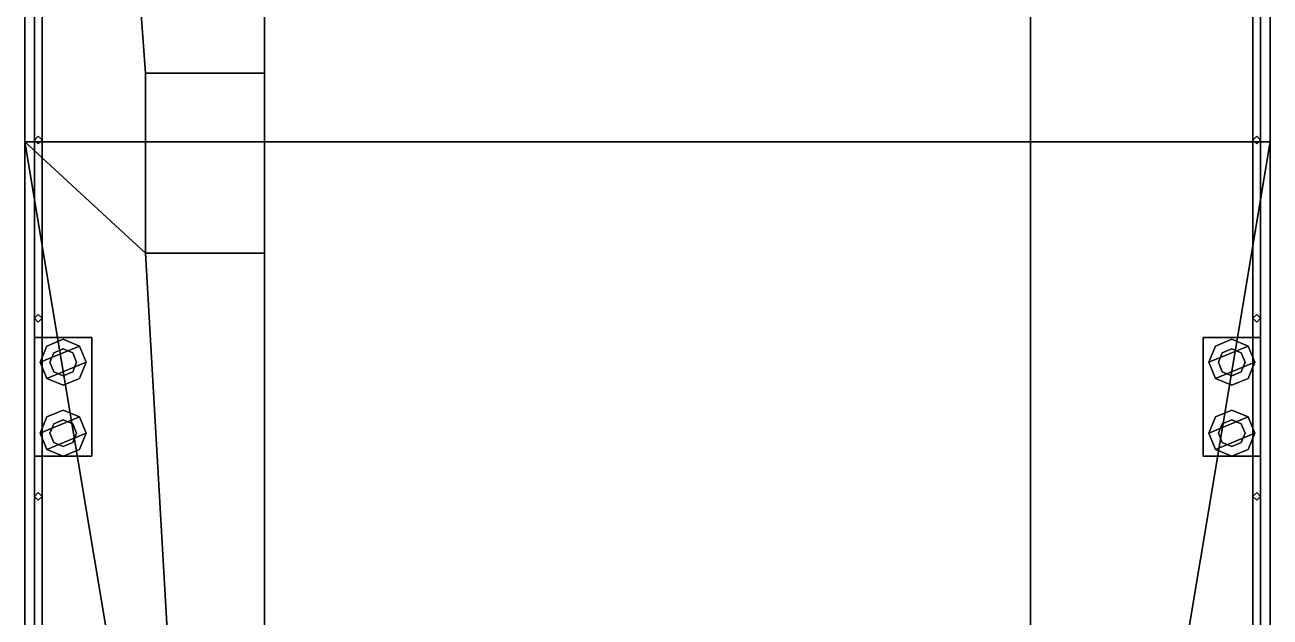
# Model space of a CAD drawing. Extents: x -3.3 to 3.3, y -23.5 to 23.5.
# Drawn here: x -3.25 to 3.25, y 7.62 to 10.71 of the extents above; entities that cross this region are included whole.
import ezdxf

# ---------------------------------------------------------------- set-up
doc = ezdxf.new("R2010")
doc.units = 0
doc.layers.get('0').update_dxf_attribs({"linetype": 'CONTINUOUS'})
doc.layers.add('RAILINGS', color=6, linetype='CONTINUOUS')

msp = doc.modelspace()

# ---------------------------------------------------------------- linework, layer by layer
for points in [[(-3.25, 10.1, -1.68), (-3.25, -15.78, -1.68), (-3.25, -23.47), (-3.25, 19.01)], [(-3.25, 15.29, -0.84), (-3.25, 10.1, -1.68), (-3.25, 19.01)], [(-3.25, 19.01), (-3.25, 10.1), (-3.25, 10.1, 2.17), (-3.25, 19.01, 2.17)], [(-3.25, 19.01, 2.17), (-3.25, 10.1, 2.17), (-2.62, 10.1, 2.17), (-2.62, 10.46, 2.17)], [(-3.25, 19.01, 2.17), (-2.62, 10.46, 2.17), (-2, 10.46, 2.17), (-2, 19.01, 2.17)], [(2, 19.01, 2.17), (2, 10.1, 2.17), (3.25, 10.1, 2.17), (3.25, 19.01, 2.17)], [(3.25, -23.47), (3.25, -15.78, -1.68), (3.25, 10.1, -1.68), (3.25, 19.01)], [(3.25, 19.01), (3.25, 10.1, -1.68), (3.25, 15.29, -0.84), (3.25, 19.01)], [(3.25, 10.1, 2.17), (3.25, 10.1), (3.25, 19.01), (3.25, 19.01, 2.17)], [(3.25, 15.29, -0.84), (3.25, 10.1, -1.68), (-3.25, 10.1, -1.68), (-3.25, 15.29, -0.84)], [(-2.62, 10.46, 2.19), (-2.62, 9.52, 2.19), (-2, 9.52, 2.19), (-2, 10.46, 2.19)], [(-2, 10.46, 2.19), (-2, 10.46, 2.17), (-2.62, 10.46, 2.17), (-2.62, 10.46, 2.19)], [(-2.62, 10.46, 2.17), (-2.62, 9.52, 2.17), (-2.62, 9.52, 2.19), (-2.62, 10.46, 2.19)], [(3.25, 10.1, -1.68), (3.25, -15.78, -1.68), (-3.25, -15.78, -1.68), (-3.25, 10.1, -1.68)], [(-3.25, 10.1, 2.17), (-2.34, 4.65, 2.17), (-2.34, 4.65, 2.17), (-2.62, 9.52, 2.17)], [(-3.25, 10.1, 2.17), (-3.25, 0.92, 2.17), (-2.34, 0.92, 2.17), (-2.34, 4.65, 2.17)], [(-3.25, 10.1), (-3.25, 0.92), (-3.25, 0.92, 2.17), (-3.25, 10.1, 2.17)], [(-3.25, 10.1, 2.17), (-3.25, 10.1, 2.17), (-2.62, 9.52, 2.17), (-2.62, 10.1, 2.17)], [(2, 10.1, 2.17), (2, 4.65, 2.17), (2.34, 4.65, 2.17), (3.25, 10.1, 2.17)], [(2.34, 4.65, 2.17), (2.34, 0.92, 2.17), (3.25, 0.92, 2.17), (3.25, 10.1, 2.17)], [(3.25, 0.92, 2.17), (3.25, 0.92), (3.25, 10.1), (3.25, 10.1, 2.17)], [(-2.62, 9.52, 2.17), (-2.34, 4.65, 2.17), (-2, 4.65, 2.17), (-2, 9.52, 2.17)], [(-2.62, 9.52, 2.19), (-2.62, 9.52, 2.17), (-2, 9.52, 2.17), (-2, 9.52, 2.19)], [(-3.2, 9.08, 2.17), (-3.2, 8.46, 2.17), (-3.2, 8.46, 2.24), (-3.2, 9.08, 2.24)], [(-3.2, 9.08, 2.24), (-3.2, 8.46, 2.24), (-2.9, 8.46, 2.24), (-2.9, 9.08, 2.24)], [(-2.9, 9.08, 2.24), (-2.9, 9.08, 2.17), (-3.2, 9.08, 2.17), (-3.2, 9.08, 2.24)], [(-3.05, 9.07, 2.53), (-3.1349, 9.0349, 2.53), (-3.17, 8.95, 2.53), (-2.9651, 9.0349, 2.53)], [(-3.05, 9.07, 2.48), (-3.1349, 9.0349, 2.48), (-3.1349, 9.0349, 2.53), (-3.05, 9.07, 2.53)], [(-2.9651, 9.0349, 2.48), (-3.05, 9.07, 2.48), (-3.05, 9.07, 2.53), (-2.9651, 9.0349, 2.53)], [(-2.9, 8.46, 2.24), (-2.9, 8.46, 2.17), (-2.9, 9.08, 2.17), (-2.9, 9.08, 2.24)], [(2.9, 9.08, 2.24), (2.9, 8.46, 2.24), (3.2, 8.46, 2.24), (3.2, 9.08, 2.24)], [(2.9, 9.08, 2.17), (2.9, 8.46, 2.17), (2.9, 8.46, 2.24), (2.9, 9.08, 2.24)], [(3.2, 9.08, 2.24), (3.2, 9.08, 2.17), (2.9, 9.08, 2.17), (2.9, 9.08, 2.24)], [(3.05, 9.07, 2.53), (2.9651, 9.0349, 2.53), (2.93, 8.95, 2.53), (3.1349, 9.0349, 2.53)], [(3.05, 9.07, 2.48), (2.9651, 9.0349, 2.48), (2.9651, 9.0349, 2.53), (3.05, 9.07, 2.53)], [(3.1349, 9.0349, 2.48), (3.05, 9.07, 2.48), (3.05, 9.07, 2.53), (3.1349, 9.0349, 2.53)], [(3.2, 8.46, 2.24), (3.2, 8.46, 2.17), (3.2, 9.08, 2.17), (3.2, 9.08, 2.24)], [(-2.9651, 9.0349, 2.53), (-3.17, 8.95, 2.53), (-3.1349, 8.8651, 2.53), (-2.93, 8.95, 2.53)], [(-3.1349, 9.0349, 2.48), (-3.17, 8.95, 2.48), (-3.17, 8.95, 2.53), (-3.1349, 9.0349, 2.53)], [(-3.0995, 8.9995, 2.24), (-3.12, 8.95, 2.24), (-3.12, 8.95, 2.48), (-3.0995, 8.9995, 2.48)], [(-3.05, 9.02, 2.24), (-3.0995, 8.9995, 2.24), (-3.0995, 8.9995, 2.48), (-3.05, 9.02, 2.48)], [(-3.0005, 8.9995, 2.24), (-3.05, 9.02, 2.24), (-3.05, 9.02, 2.48), (-3.0005, 8.9995, 2.48)], [(-2.98, 8.95, 2.24), (-3.0005, 8.9995, 2.24), (-3.0005, 8.9995, 2.48), (-2.98, 8.95, 2.48)], [(-2.93, 8.95, 2.48), (-2.9651, 9.0349, 2.48), (-2.9651, 9.0349, 2.53), (-2.93, 8.95, 2.53)], [(2.9651, 9.0349, 2.48), (2.93, 8.95, 2.48), (2.93, 8.95, 2.53), (2.9651, 9.0349, 2.53)], [(3.1349, 9.0349, 2.53), (2.93, 8.95, 2.53), (2.9651, 8.8651, 2.53), (3.17, 8.95, 2.53)], [(3.0005, 8.9995, 2.24), (2.98, 8.95, 2.24), (2.98, 8.95, 2.48), (3.0005, 8.9995, 2.48)], [(3.05, 9.02, 2.24), (3.0005, 8.9995, 2.24), (3.0005, 8.9995, 2.48), (3.05, 9.02, 2.48)], [(3.0995, 8.9995, 2.24), (3.05, 9.02, 2.24), (3.05, 9.02, 2.48), (3.0995, 8.9995, 2.48)], [(3.12, 8.95, 2.24), (3.0995, 8.9995, 2.24), (3.0995, 8.9995, 2.48), (3.12, 8.95, 2.48)], [(3.17, 8.95, 2.48), (3.1349, 9.0349, 2.48), (3.1349, 9.0349, 2.53), (3.17, 8.95, 2.53)], [(-3.17, 8.95, 2.48), (-3.1349, 8.8651, 2.48), (-3.1349, 8.8651, 2.53), (-3.17, 8.95, 2.53)], [(-2.93, 8.95, 2.53), (-3.1349, 8.8651, 2.53), (-3.05, 8.83, 2.53), (-2.9651, 8.8651, 2.53)], [(-3.12, 8.95, 2.24), (-3.0995, 8.9005, 2.24), (-3.0995, 8.9005, 2.48), (-3.12, 8.95, 2.48)], [(-3.0005, 8.9005, 2.24), (-2.98, 8.95, 2.24), (-2.98, 8.95, 2.48), (-3.0005, 8.9005, 2.48)], [(-2.9651, 8.8651, 2.48), (-2.93, 8.95, 2.48), (-2.93, 8.95, 2.53), (-2.9651, 8.8651, 2.53)], [(2.93, 8.95, 2.48), (2.9651, 8.8651, 2.48), (2.9651, 8.8651, 2.53), (2.93, 8.95, 2.53)], [(3.17, 8.95, 2.53), (2.9651, 8.8651, 2.53), (3.05, 8.83, 2.53), (3.1349, 8.8651, 2.53)], [(2.98, 8.95, 2.24), (3.0005, 8.9005, 2.24), (3.0005, 8.9005, 2.48), (2.98, 8.95, 2.48)], [(3.0995, 8.9005, 2.24), (3.12, 8.95, 2.24), (3.12, 8.95, 2.48), (3.0995, 8.9005, 2.48)], [(3.1349, 8.8651, 2.48), (3.17, 8.95, 2.48), (3.17, 8.95, 2.53), (3.1349, 8.8651, 2.53)], [(-3.1349, 8.8651, 2.48), (-3.05, 8.83, 2.48), (-3.05, 8.83, 2.53), (-3.1349, 8.8651, 2.53)], [(-3.0995, 8.9005, 2.24), (-3.05, 8.88, 2.24), (-3.05, 8.88, 2.48), (-3.0995, 8.9005, 2.48)], [(-3.05, 8.88, 2.24), (-3.0005, 8.9005, 2.24), (-3.0005, 8.9005, 2.48), (-3.05, 8.88, 2.48)], [(-3.05, 8.83, 2.48), (-2.9651, 8.8651, 2.48), (-2.9651, 8.8651, 2.53), (-3.05, 8.83, 2.53)], [(2.9651, 8.8651, 2.48), (3.05, 8.83, 2.48), (3.05, 8.83, 2.53), (2.9651, 8.8651, 2.53)], [(3.0005, 8.9005, 2.24), (3.05, 8.88, 2.24), (3.05, 8.88, 2.48), (3.0005, 8.9005, 2.48)], [(3.05, 8.88, 2.24), (3.0995, 8.9005, 2.24), (3.0995, 8.9005, 2.48), (3.05, 8.88, 2.48)], [(3.05, 8.83, 2.48), (3.1349, 8.8651, 2.48), (3.1349, 8.8651, 2.53), (3.05, 8.83, 2.53)], [(-3.05, 8.7, 2.53), (-3.1349, 8.6649, 2.53), (-3.17, 8.58, 2.53), (-2.9651, 8.6649, 2.53)], [(-3.1349, 8.6649, 2.48), (-3.17, 8.58, 2.48), (-3.17, 8.58, 2.53), (-3.1349, 8.6649, 2.53)], [(-2.9651, 8.6649, 2.53), (-3.17, 8.58, 2.53), (-3.1349, 8.4951, 2.53), (-2.93, 8.58, 2.53)], [(-3.05, 8.7, 2.48), (-3.1349, 8.6649, 2.48), (-3.1349, 8.6649, 2.53), (-3.05, 8.7, 2.53)], [(-3.05, 8.65, 2.24), (-3.0995, 8.6295, 2.24), (-3.0995, 8.6295, 2.48), (-3.05, 8.65, 2.48)], [(-2.9651, 8.6649, 2.48), (-3.05, 8.7, 2.48), (-3.05, 8.7, 2.53), (-2.9651, 8.6649, 2.53)], [(-3.0005, 8.6295, 2.24), (-3.05, 8.65, 2.24), (-3.05, 8.65, 2.48), (-3.0005, 8.6295, 2.48)], [(-2.93, 8.58, 2.48), (-2.9651, 8.6649, 2.48), (-2.9651, 8.6649, 2.53), (-2.93, 8.58, 2.53)], [(3.05, 8.7, 2.53), (2.9651, 8.6649, 2.53), (2.93, 8.58, 2.53), (3.1349, 8.6649, 2.53)], [(3.1349, 8.6649, 2.53), (2.93, 8.58, 2.53), (2.9651, 8.4951, 2.53), (3.17, 8.58, 2.53)], [(2.9651, 8.6649, 2.48), (2.93, 8.58, 2.48), (2.93, 8.58, 2.53), (2.9651, 8.6649, 2.53)], [(3.05, 8.7, 2.48), (2.9651, 8.6649, 2.48), (2.9651, 8.6649, 2.53), (3.05, 8.7, 2.53)], [(3.05, 8.65, 2.24), (3.0005, 8.6295, 2.24), (3.0005, 8.6295, 2.48), (3.05, 8.65, 2.48)], [(3.1349, 8.6649, 2.48), (3.05, 8.7, 2.48), (3.05, 8.7, 2.53), (3.1349, 8.6649, 2.53)], [(3.0995, 8.6295, 2.24), (3.05, 8.65, 2.24), (3.05, 8.65, 2.48), (3.0995, 8.6295, 2.48)], [(3.17, 8.58, 2.48), (3.1349, 8.6649, 2.48), (3.1349, 8.6649, 2.53), (3.17, 8.58, 2.53)], [(-3.17, 8.58, 2.48), (-3.1349, 8.4951, 2.48), (-3.1349, 8.4951, 2.53), (-3.17, 8.58, 2.53)], [(-2.93, 8.58, 2.53), (-3.1349, 8.4951, 2.53), (-3.05, 8.46, 2.53), (-2.9651, 8.4951, 2.53)], [(-3.0995, 8.6295, 2.24), (-3.12, 8.58, 2.24), (-3.12, 8.58, 2.48), (-3.0995, 8.6295, 2.48)], [(-3.12, 8.58, 2.24), (-3.0995, 8.5305, 2.24), (-3.0995, 8.5305, 2.48), (-3.12, 8.58, 2.48)], [(-2.98, 8.58, 2.24), (-3.0005, 8.6295, 2.24), (-3.0005, 8.6295, 2.48), (-2.98, 8.58, 2.48)], [(-3.0005, 8.5305, 2.24), (-2.98, 8.58, 2.24), (-2.98, 8.58, 2.48), (-3.0005, 8.5305, 2.48)], [(-2.9651, 8.4951, 2.48), (-2.93, 8.58, 2.48), (-2.93, 8.58, 2.53), (-2.9651, 8.4951, 2.53)], [(2.93, 8.58, 2.48), (2.9651, 8.4951, 2.48), (2.9651, 8.4951, 2.53), (2.93, 8.58, 2.53)], [(3.17, 8.58, 2.53), (2.9651, 8.4951, 2.53), (3.05, 8.46, 2.53), (3.1349, 8.4951, 2.53)], [(3.0005, 8.6295, 2.24), (2.98, 8.58, 2.24), (2.98, 8.58, 2.48), (3.0005, 8.6295, 2.48)], [(2.98, 8.58, 2.24), (3.0005, 8.5305, 2.24), (3.0005, 8.5305, 2.48), (2.98, 8.58, 2.48)], [(3.12, 8.58, 2.24), (3.0995, 8.6295, 2.24), (3.0995, 8.6295, 2.48), (3.12, 8.58, 2.48)], [(3.0995, 8.5305, 2.24), (3.12, 8.58, 2.24), (3.12, 8.58, 2.48), (3.0995, 8.5305, 2.48)], [(3.1349, 8.4951, 2.48), (3.17, 8.58, 2.48), (3.17, 8.58, 2.53), (3.1349, 8.4951, 2.53)], [(-3.0995, 8.5305, 2.24), (-3.05, 8.51, 2.24), (-3.05, 8.51, 2.48), (-3.0995, 8.5305, 2.48)], [(-3.05, 8.51, 2.24), (-3.0005, 8.5305, 2.24), (-3.0005, 8.5305, 2.48), (-3.05, 8.51, 2.48)], [(3.0005, 8.5305, 2.24), (3.05, 8.51, 2.24), (3.05, 8.51, 2.48), (3.0005, 8.5305, 2.48)], [(3.05, 8.51, 2.24), (3.0995, 8.5305, 2.24), (3.0995, 8.5305, 2.48), (3.05, 8.51, 2.48)], [(-3.2, 8.46, 2.24), (-3.2, 8.46, 2.17), (-2.9, 8.46, 2.17), (-2.9, 8.46, 2.24)], [(-3.1349, 8.4951, 2.48), (-3.05, 8.46, 2.48), (-3.05, 8.46, 2.53), (-3.1349, 8.4951, 2.53)], [(-3.05, 8.46, 2.48), (-2.9651, 8.4951, 2.48), (-2.9651, 8.4951, 2.53), (-3.05, 8.46, 2.53)], [(2.9, 8.46, 2.24), (2.9, 8.46, 2.17), (3.2, 8.46, 2.17), (3.2, 8.46, 2.24)], [(2.9651, 8.4951, 2.48), (3.05, 8.46, 2.48), (3.05, 8.46, 2.53), (2.9651, 8.4951, 2.53)], [(3.05, 8.46, 2.48), (3.1349, 8.4951, 2.48), (3.1349, 8.4951, 2.53), (3.05, 8.46, 2.53)]]:
    msp.add_3dface(points)
at = {"color": 3}
for points in [[(-2, 11.72, 3.41), (-2, 7.41, 3.83), (2, 7.41, 3.83), (2, 11.72, 3.41)], [(-2, 11.72, 2.17), (-2, 7.41, 2.17), (-2, 7.41, 3.83), (-2, 11.72, 3.41)], [(2, 7.41, 3.83), (2, 7.41, 2.17), (2, 11.72, 2.17), (2, 11.72, 3.41)]]:
    msp.add_3dface(points, dxfattribs=at)
at = {"layer": 'RAILINGS'}
for points in [[(-3.16, 20.36, 2.65), (-3.16, -23.38, 2.65), (-3.2, -23.38, 2.65), (-3.2, 20.36, 2.65)], [(-3.2, 20.36, 2.65), (-3.2, -23.38, 2.65), (-3.16, -23.38, 2.65), (-3.16, 20.36, 2.65)], [(-3.2, 20.36, 3.11), (-3.2, -23.38, 3.11), (-3.16, -23.38, 3.11), (-3.16, 20.36, 3.11)], [(-3.16, 20.36, 3.11), (-3.16, -23.38, 3.11), (-3.2, -23.38, 3.11), (-3.2, 20.36, 3.11)], [(3.16, 20.36, 2.65), (3.16, -23.38, 2.65), (3.2, -23.38, 2.65), (3.2, 20.36, 2.65)], [(3.2, 20.36, 2.65), (3.2, -23.38, 2.65), (3.16, -23.38, 2.65), (3.16, 20.36, 2.65)], [(3.16, 20.36, 3.11), (3.16, -23.38, 3.11), (3.2, -23.38, 3.11), (3.2, 20.36, 3.11)], [(3.2, 20.36, 3.11), (3.2, -23.38, 3.11), (3.16, -23.38, 3.11), (3.16, 20.36, 3.11)], [(-3.18, 10.13, 2.17), (-3.2, 10.11, 2.17), (-3.2, 10.11, 3.11), (-3.18, 10.13, 3.11)], [(-3.2, 10.11, 2.17), (-3.18, 10.09, 2.17), (-3.18, 10.09, 3.11), (-3.2, 10.11, 3.11)], [(-3.16, 10.11, 2.17), (-3.18, 10.13, 2.17), (-3.18, 10.13, 3.11), (-3.16, 10.11, 3.11)], [(-3.18, 10.09, 2.17), (-3.16, 10.11, 2.17), (-3.16, 10.11, 3.11), (-3.18, 10.09, 3.11)], [(3.18, 10.13, 2.17), (3.16, 10.11, 2.17), (3.16, 10.11, 3.11), (3.18, 10.13, 3.11)], [(3.16, 10.11, 2.17), (3.18, 10.09, 2.17), (3.18, 10.09, 3.11), (3.16, 10.11, 3.11)], [(3.2, 10.11, 2.17), (3.18, 10.13, 2.17), (3.18, 10.13, 3.11), (3.2, 10.11, 3.11)], [(3.18, 10.09, 2.17), (3.2, 10.11, 2.17), (3.2, 10.11, 3.11), (3.18, 10.09, 3.11)], [(-3.18, 9.2, 2.17), (-3.2, 9.18, 2.17), (-3.2, 9.18, 3.11), (-3.18, 9.2, 3.11)], [(-3.2, 9.18, 2.17), (-3.18, 9.16, 2.17), (-3.18, 9.16, 3.11), (-3.2, 9.18, 3.11)], [(-3.16, 9.18, 2.17), (-3.18, 9.2, 2.17), (-3.18, 9.2, 3.11), (-3.16, 9.18, 3.11)], [(-3.18, 9.16, 2.17), (-3.16, 9.18, 2.17), (-3.16, 9.18, 3.11), (-3.18, 9.16, 3.11)], [(3.18, 9.2, 2.17), (3.16, 9.18, 2.17), (3.16, 9.18, 3.11), (3.18, 9.2, 3.11)], [(3.16, 9.18, 2.17), (3.18, 9.16, 2.17), (3.18, 9.16, 3.11), (3.16, 9.18, 3.11)], [(3.2, 9.18, 2.17), (3.18, 9.2, 2.17), (3.18, 9.2, 3.11), (3.2, 9.18, 3.11)], [(3.18, 9.16, 2.17), (3.2, 9.18, 2.17), (3.2, 9.18, 3.11), (3.18, 9.16, 3.11)], [(-3.18, 8.27, 2.17), (-3.2, 8.25, 2.17), (-3.2, 8.25, 3.11), (-3.18, 8.27, 3.11)], [(-3.16, 8.25, 2.17), (-3.18, 8.27, 2.17), (-3.18, 8.27, 3.11), (-3.16, 8.25, 3.11)], [(3.18, 8.27, 2.17), (3.16, 8.25, 2.17), (3.16, 8.25, 3.11), (3.18, 8.27, 3.11)], [(3.2, 8.25, 2.17), (3.18, 8.27, 2.17), (3.18, 8.27, 3.11), (3.2, 8.25, 3.11)], [(-3.2, 8.25, 2.17), (-3.18, 8.23, 2.17), (-3.18, 8.23, 3.11), (-3.2, 8.25, 3.11)], [(-3.18, 8.23, 2.17), (-3.16, 8.25, 2.17), (-3.16, 8.25, 3.11), (-3.18, 8.23, 3.11)], [(3.16, 8.25, 2.17), (3.18, 8.23, 2.17), (3.18, 8.23, 3.11), (3.16, 8.25, 3.11)], [(3.18, 8.23, 2.17), (3.2, 8.25, 2.17), (3.2, 8.25, 3.11), (3.18, 8.23, 3.11)]]:
    msp.add_3dface(points, dxfattribs=at)

doc.saveas('drawing.dxf')
